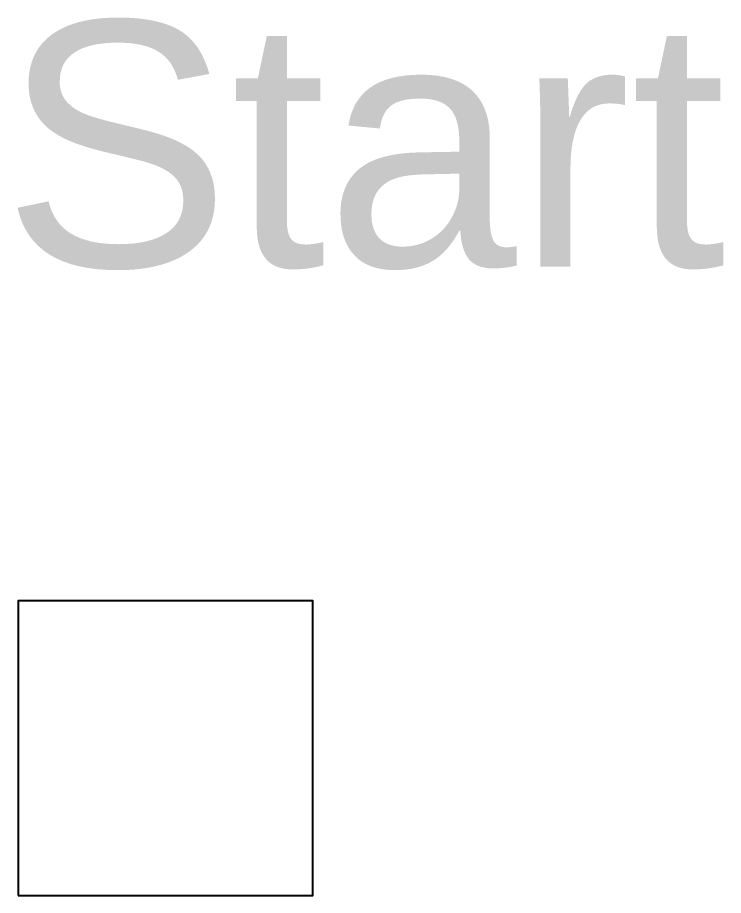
# Model space of a CAD drawing. Header units: millimetres. Extents: x 2216 to 5409, y -649 to 3037.
# Drawn here: x 2608 to 3327, y -649 to 245 of the extents above; entities that cross this region are included whole.
import ezdxf

# ---------------------------------------------------------------- set-up
doc = ezdxf.new("R2010")
doc.units = ezdxf.units.MM
doc.layers.add('M-H-Fittings', color=254, linetype='Continuous', lineweight=0)
doc.layers.add('netisk', color=9, linetype='Continuous', plot=False)
doc.styles.get("Standard").update_dxf_attribs({"font": 'arial.ttf'})

msp = doc.modelspace()

# ---------------------------------------------------------------- linework, layer by layer
at = {"layer": 'netisk'}
msp.add_lwpolyline([(2608.509216519128, -649.1915673941799), (2908.509216519128, -649.1915673941799), (2908.509216519128, -349.1915673941799), (2608.509216519128, -349.1915673941799)], close=True, dxfattribs=at)

# ---------------------------------------------------------------- texts
at = {"layer": 'M-H-Fittings', "insert": (2592.008480971457, 241.2770201601934), "char_height": 250, "attachment_point": 1}
msp.add_mtext_dynamic_manual_height_columns('Start', width=1925.258343020851, gutter_width=12.5, heights=[0], dxfattribs=at)

doc.saveas('drawing.dxf')
